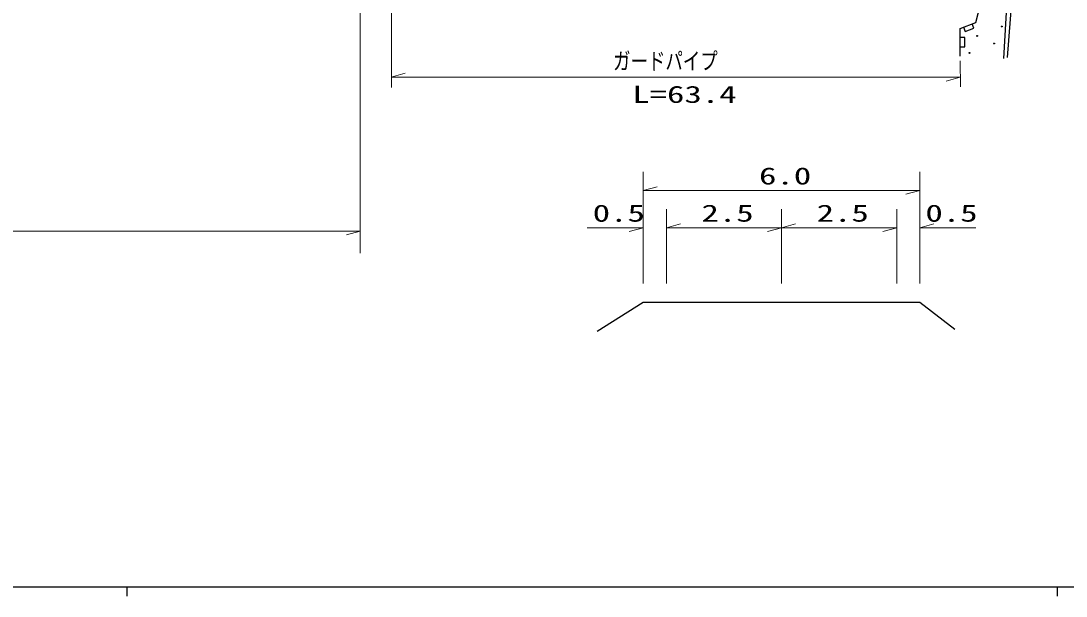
# Model space of a CAD drawing. Units: millimetres, scale not verified. Extents: x 40000 to 680000, y 20000 to 380000.
# Drawn here: x 256617 to 368972, y 204000 to 265852 of the extents above; entities that cross this region are included whole.
import ezdxf
from ezdxf.enums import TextEntityAlignment as Align

# ---------------------------------------------------------------- set-up
doc = ezdxf.new("R2010")
doc.units = ezdxf.units.MM
doc.header["$LTSCALE"] = 1000
for name, color, linetype, lineweight in [('M-BGD', 7, 'Continuous', 25), ('M-STR-HTXT', 7, 'Continuous', 13), ('M-TTL-BAND', 7, 'Continuous', 25)]:
    doc.layers.add(name, color=color, linetype=linetype, lineweight=lineweight)
doc.styles.add('ＭＳ ゴシック', font='')
doc.styles.get('ＭＳ ゴシック').set_extended_font_data('MS Gothic')

msp = doc.modelspace()

# ---------------------------------------------------------------- linework, layer by layer
at = {"layer": 'M-BGD'}
for p, q in [((359259, 265693), (359775, 267630)), ((362617, 268017), (362229, 261818)), ((362686, 261901), (363164, 268384)), ((357580, 265047), (359259, 265693)), ((357953, 265190), (358132, 264724)), ((359065, 265083), (358886, 265549)), ((357580, 262076), (357580, 265047)), ((358080, 264062), (357580, 264062)), ((358080, 263062), (358080, 264062)), ((358132, 264724), (359065, 265083)), ((357580, 263062), (358080, 263062)), ((318557, 232497), (323499, 235613)), ((323499, 235613), (353264, 235613)), ((353264, 235613), (357025, 232712))]:
    msp.add_line(p, q, dxfattribs=at)
for centre in [(362047, 265250), (359407, 264235), (361235, 263422), (358595, 262407)]:
    msp.add_circle(centre, 50, dxfattribs=at)
at = {"layer": 'M-STR-HTXT'}
for p, q in [((293100, 271252), (293100, 240873)), ((296437, 271117), (296437, 258695)), ((357575, 261566), (357603, 258745)), ((296435, 259796), (297935, 260216)), ((296435, 259796), (357571, 259796)), ((357571, 259796), (356071, 259376)), ((323499, 249613), (323499, 237613)), ((353264, 237613), (353264, 249613)), ((323499, 247613), (325004, 248018)), ((323499, 247613), (353264, 247613)), ((353264, 247613), (351759, 247211)), ((325999, 237613), (325999, 245613)), ((338382, 245613), (338382, 237613)), ((350764, 237613), (350764, 245613)), ((325999, 243613), (327504, 244016)), ((338382, 243613), (339884, 244027)), ((353264, 243613), (354764, 244033)), ((132440, 243259), (293100, 243259)), ((293100, 243259), (291600, 242839)), ((323499, 243613), (317499, 243613)), ((323499, 243613), (321997, 243204)), ((325999, 243613), (338382, 243613)), ((338382, 243613), (336877, 243211)), ((350764, 243613), (338382, 243613)), ((350764, 243613), (349261, 243206)), ((353264, 243613), (359264, 243613))]:
    msp.add_line(p, q, dxfattribs=at)
at = {"layer": 'M-TTL-BAND'}
for p, q in [((40000, 205000), (579000, 205000)), ((268000, 205000), (268000, 204000)), ((368000, 205000), (368000, 204000))]:
    msp.add_line(p, q, dxfattribs=at)

# ---------------------------------------------------------------- texts
at = {"layer": 'M-STR-HTXT', "style": 'ＭＳ ゴシック'}
for s, width, p in [('ガードパイプ', 0.75, (320274, 260072)), ('L=63.4', 1.5, (322329, 256489)), ('6.0', 1.5, (335965, 247711)), ('0.5', 1.5, (318083, 243711)), ('2.5', 1.5, (329774, 243711)), ('2.5', 1.5, (342156, 243711)), ('0.5', 1.5, (353848, 243711))]:
    msp.add_text(s, height=1833, dxfattribs=dict(at, width=width)).set_placement(p, align=Align.BOTTOM_LEFT)

doc.saveas('drawing.dxf')
